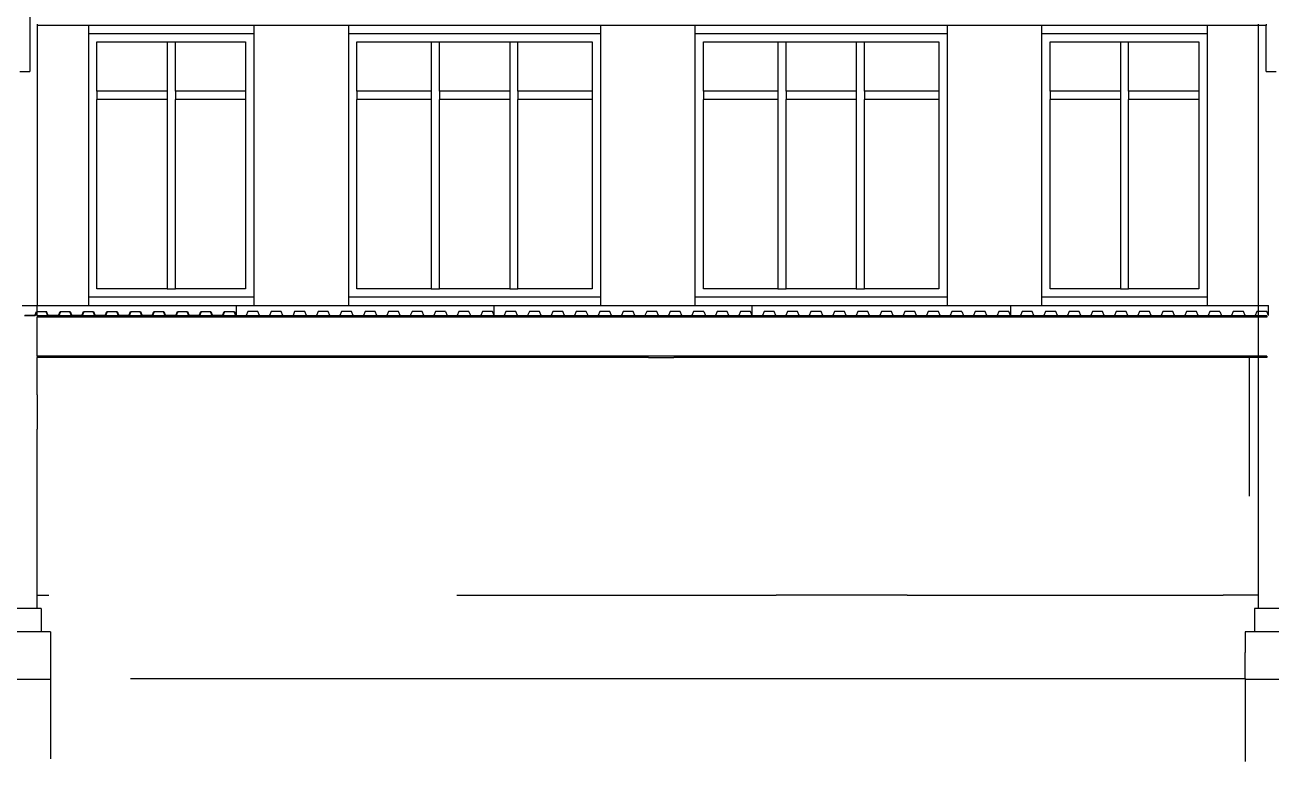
# Model space of a CAD drawing. Extents: x -60 to 60, y -13 to 16.
# Drawn here: x 2.51 to 17.51, y -3.5 to 5.35 of the extents above; entities that cross this region are included whole.
import ezdxf

# ---------------------------------------------------------------- set-up
doc = ezdxf.new("R2010")
doc.units = 0
doc.layers.get('0').update_dxf_attribs({"linetype": 'CONTINUOUS'})

msp = doc.modelspace()

# ---------------------------------------------------------------- linework, layer by layer
for p, q in [((2.566, 5.841), (2.566, 4.789)), ((2.656, 5.357), (2.656, 5.341)), ((3.277, 5.341), (2.656, 5.341)), ((2.656, 5.341), (2.656, 1.971)), ((3.277, 5.245), (3.277, 5.341)), ((5.264, 5.341), (3.277, 5.341)), ((6.406, 5.341), (5.264, 5.341)), ((5.264, 5.341), (5.264, 5.245)), ((6.406, 5.245), (6.406, 5.341)), ((9.435, 5.341), (6.406, 5.341)), ((10.577, 5.341), (9.435, 5.341)), ((9.435, 5.341), (9.435, 5.245)), ((10.577, 5.245), (10.577, 5.341)), ((13.607, 5.341), (10.577, 5.341)), ((14.749, 5.341), (13.607, 5.341)), ((13.607, 5.341), (13.607, 5.245)), ((14.749, 5.245), (14.749, 5.341)), ((16.736, 5.341), (14.749, 5.341)), ((17.356, 5.341), (16.736, 5.341)), ((16.736, 5.341), (16.736, 5.245)), ((17.356, 5.341), (17.356, 5.357)), ((17.356, 1.971), (17.356, 5.341)), ((17.446, 5.341), (17.356, 5.341)), ((17.446, 5.357), (17.446, 5.341)), ((17.446, 4.789), (17.446, 5.341)), ((3.277, 5.245), (5.264, 5.245)), ((3.277, 2.071), (3.277, 5.245)), ((3.376, 4.551), (3.376, 5.145)), ((3.376, 5.145), (4.221, 5.145)), ((4.221, 5.145), (4.32, 5.145)), ((4.221, 5.145), (4.221, 4.551)), ((4.32, 4.551), (4.32, 5.145)), ((4.32, 5.145), (5.164, 5.145)), ((5.164, 5.145), (5.164, 4.551)), ((5.264, 5.245), (5.264, 2.071)), ((6.406, 2.071), (6.406, 5.245)), ((6.406, 5.245), (9.435, 5.245)), ((6.505, 4.551), (6.505, 5.145)), ((6.505, 5.145), (7.399, 5.145)), ((7.399, 5.145), (7.498, 5.145)), ((7.399, 5.145), (7.399, 4.551)), ((7.498, 5.145), (8.343, 5.145)), ((7.498, 4.551), (7.498, 5.145)), ((8.343, 5.145), (8.442, 5.145)), ((8.343, 5.145), (8.343, 4.551)), ((8.442, 4.551), (8.442, 5.145)), ((8.442, 5.145), (9.336, 5.145)), ((9.336, 5.145), (9.336, 4.551)), ((9.435, 5.245), (9.435, 2.071)), ((10.577, 2.071), (10.577, 5.245)), ((10.577, 5.245), (13.607, 5.245)), ((10.677, 4.551), (10.677, 5.145)), ((10.677, 5.145), (11.571, 5.145)), ((11.571, 5.145), (11.67, 5.145)), ((11.571, 5.145), (11.571, 4.551)), ((11.67, 5.145), (12.514, 5.145)), ((11.67, 4.551), (11.67, 5.145)), ((12.514, 5.145), (12.514, 4.551)), ((12.514, 5.145), (12.614, 5.145)), ((12.614, 4.551), (12.614, 5.145)), ((12.614, 5.145), (13.508, 5.145)), ((13.508, 5.145), (13.508, 4.551)), ((13.607, 5.245), (13.607, 2.071)), ((14.749, 5.245), (16.736, 5.245)), ((14.749, 2.071), (14.749, 5.245)), ((14.848, 4.551), (14.848, 5.145)), ((14.848, 5.145), (15.693, 5.145)), ((15.693, 5.145), (15.792, 5.145)), ((15.693, 5.145), (15.693, 4.551)), ((15.792, 4.551), (15.792, 5.145)), ((15.792, 5.145), (16.636, 5.145)), ((16.636, 5.145), (16.636, 4.551)), ((16.736, 5.245), (16.736, 2.071)), ((2.446, 4.789), (2.566, 4.789)), ((17.446, 4.789), (17.566, 4.789)), ((4.221, 4.551), (3.376, 4.551)), ((3.376, 4.551), (3.376, 4.451)), ((4.221, 4.551), (4.221, 4.451)), ((5.164, 4.551), (4.32, 4.551)), ((4.32, 4.551), (4.32, 4.451)), ((5.164, 4.551), (5.164, 4.451)), ((7.399, 4.551), (6.505, 4.551)), ((6.505, 4.551), (6.505, 4.451)), ((7.399, 4.551), (7.399, 4.451)), ((8.343, 4.551), (7.498, 4.551)), ((7.498, 4.551), (7.498, 4.451)), ((8.343, 4.551), (8.343, 4.451)), ((9.336, 4.551), (8.442, 4.551)), ((8.442, 4.551), (8.442, 4.451)), ((9.336, 4.551), (9.336, 4.451)), ((11.571, 4.551), (10.677, 4.551)), ((10.677, 4.551), (10.677, 4.451)), ((11.571, 4.551), (11.571, 4.451)), ((12.514, 4.551), (11.67, 4.551)), ((11.67, 4.551), (11.67, 4.451)), ((12.514, 4.551), (12.514, 4.451)), ((13.508, 4.551), (12.614, 4.551)), ((12.614, 4.551), (12.614, 4.451)), ((13.508, 4.551), (13.508, 4.451)), ((15.693, 4.551), (14.848, 4.551)), ((14.848, 4.551), (14.848, 4.451)), ((15.693, 4.551), (15.693, 4.451)), ((16.636, 4.551), (15.792, 4.551)), ((15.792, 4.551), (15.792, 4.451)), ((16.636, 4.551), (16.636, 4.451)), ((4.221, 4.451), (3.376, 4.451)), ((3.376, 2.171), (3.376, 4.451)), ((4.221, 4.451), (4.221, 2.171)), ((5.164, 4.451), (4.32, 4.451)), ((4.32, 2.171), (4.32, 4.451)), ((5.164, 4.451), (5.164, 2.171)), ((7.399, 4.451), (6.505, 4.451)), ((6.505, 2.171), (6.505, 4.451)), ((7.399, 4.451), (7.399, 2.171)), ((8.343, 4.451), (7.498, 4.451)), ((7.498, 2.171), (7.498, 4.451)), ((8.343, 4.451), (8.343, 2.171)), ((9.336, 4.451), (8.442, 4.451)), ((8.442, 2.171), (8.442, 4.451)), ((9.336, 4.451), (9.336, 2.171)), ((11.571, 4.451), (10.677, 4.451)), ((10.677, 2.171), (10.677, 4.451)), ((11.571, 4.451), (11.571, 2.171)), ((12.514, 4.451), (11.67, 4.451)), ((11.67, 2.171), (11.67, 4.451)), ((12.514, 4.451), (12.514, 2.171)), ((13.508, 4.451), (12.614, 4.451)), ((12.614, 2.171), (12.614, 4.451)), ((13.508, 4.451), (13.508, 2.171)), ((15.693, 4.451), (14.848, 4.451)), ((14.848, 2.171), (14.848, 4.451)), ((15.693, 4.451), (15.693, 2.171)), ((16.636, 4.451), (15.792, 4.451)), ((15.792, 2.171), (15.792, 4.451)), ((16.636, 4.451), (16.636, 2.171)), ((4.221, 2.171), (3.376, 2.171)), ((4.221, 2.171), (4.32, 2.171)), ((5.164, 2.171), (4.32, 2.171)), ((7.399, 2.171), (6.505, 2.171)), ((7.399, 2.171), (7.498, 2.171)), ((8.343, 2.171), (7.498, 2.171)), ((8.343, 2.171), (8.442, 2.171)), ((9.336, 2.171), (8.442, 2.171)), ((11.571, 2.171), (10.677, 2.171)), ((11.571, 2.171), (11.67, 2.171)), ((12.514, 2.171), (11.67, 2.171)), ((12.514, 2.171), (12.614, 2.171)), ((13.508, 2.171), (12.614, 2.171)), ((15.693, 2.171), (14.848, 2.171)), ((15.693, 2.171), (15.792, 2.171)), ((16.636, 2.171), (15.792, 2.171)), ((2.476, 1.971), (2.656, 1.971)), ((2.656, 1.971), (3.277, 1.971)), ((2.656, 1.901), (2.656, 1.971)), ((5.264, 2.071), (3.277, 2.071)), ((3.277, 1.971), (3.277, 2.071)), ((3.277, 1.971), (5.049, 1.971)), ((5.049, 1.971), (5.049, 1.851)), ((5.049, 1.971), (5.264, 1.971)), ((5.049, 1.971), (5.049, 1.851)), ((5.264, 2.071), (5.264, 1.971)), ((5.264, 1.971), (6.406, 1.971)), ((9.435, 2.071), (6.406, 2.071)), ((6.406, 1.971), (6.406, 2.071)), ((6.406, 1.971), (8.156, 1.971)), ((8.156, 1.851), (8.156, 1.971)), ((8.156, 1.971), (9.435, 1.971)), ((9.435, 2.071), (9.435, 1.971)), ((9.435, 1.971), (10.577, 1.971)), ((13.607, 2.071), (10.577, 2.071)), ((10.577, 1.971), (10.577, 2.071)), ((10.577, 1.971), (11.263, 1.971)), ((11.263, 1.851), (11.263, 1.971)), ((11.263, 1.971), (13.607, 1.971)), ((13.607, 2.071), (13.607, 1.971)), ((13.607, 1.971), (14.369, 1.971)), ((14.369, 1.971), (14.369, 1.851)), ((14.369, 1.971), (14.749, 1.971)), ((16.736, 2.071), (14.749, 2.071)), ((14.749, 1.971), (14.749, 2.071)), ((14.749, 1.971), (16.736, 1.971)), ((16.736, 2.071), (16.736, 1.971)), ((16.736, 1.971), (17.356, 1.971)), ((17.356, 1.901), (17.356, 1.971)), ((17.356, 1.971), (17.476, 1.971)), ((17.476, 1.851), (17.476, 1.971)), ((2.633, 1.845), (2.504, 1.845)), ((2.629, 1.851), (2.508, 1.851)), ((2.629, 1.851), (2.649, 1.901)), ((2.653, 1.895), (2.633, 1.845)), ((2.649, 1.901), (2.656, 1.901)), ((2.656, 1.895), (2.653, 1.895)), ((2.656, 1.901), (2.77, 1.901)), ((2.656, 1.895), (2.656, 1.901)), ((2.656, 1.845), (2.656, 1.895)), ((2.766, 1.895), (2.656, 1.895)), ((2.786, 1.845), (2.656, 1.845)), ((2.656, 1.845), (2.656, 1.829)), ((17.356, 1.829), (2.656, 1.829)), ((2.656, 1.361), (2.656, 1.829)), ((2.786, 1.845), (2.766, 1.895)), ((2.79, 1.851), (2.77, 1.901)), ((2.915, 1.845), (2.786, 1.845)), ((2.911, 1.851), (2.79, 1.851)), ((2.911, 1.851), (2.931, 1.901)), ((2.935, 1.895), (2.915, 1.845)), ((3.067, 1.845), (2.915, 1.845)), ((2.931, 1.901), (3.052, 1.901)), ((3.048, 1.895), (2.935, 1.895)), ((3.068, 1.847), (3.048, 1.895)), ((3.052, 1.901), (3.073, 1.851)), ((3.069, 1.845), (3.067, 1.845)), ((3.069, 1.845), (3.068, 1.847)), ((3.197, 1.845), (3.069, 1.845)), ((3.194, 1.851), (3.073, 1.851)), ((3.194, 1.851), (3.214, 1.901)), ((3.218, 1.895), (3.197, 1.845)), ((3.351, 1.845), (3.197, 1.845)), ((3.214, 1.901), (3.335, 1.901)), ((3.331, 1.895), (3.218, 1.895)), ((3.351, 1.845), (3.331, 1.895)), ((3.335, 1.901), (3.355, 1.851)), ((3.48, 1.845), (3.351, 1.845)), ((3.476, 1.851), (3.355, 1.851)), ((3.476, 1.851), (3.496, 1.901)), ((3.5, 1.895), (3.48, 1.845)), ((3.633, 1.845), (3.48, 1.845)), ((3.496, 1.901), (3.617, 1.901)), ((3.613, 1.895), (3.5, 1.895)), ((3.633, 1.845), (3.613, 1.895)), ((3.617, 1.901), (3.637, 1.851)), ((3.762, 1.845), (3.633, 1.845)), ((3.758, 1.851), (3.637, 1.851)), ((3.758, 1.851), (3.779, 1.901)), ((3.782, 1.895), (3.762, 1.845)), ((3.916, 1.845), (3.762, 1.845)), ((3.779, 1.901), (3.9, 1.901)), ((3.896, 1.895), (3.782, 1.895)), ((3.916, 1.845), (3.896, 1.895)), ((3.9, 1.901), (3.92, 1.851)), ((4.045, 1.845), (3.916, 1.845)), ((4.041, 1.851), (3.92, 1.851)), ((4.041, 1.851), (4.061, 1.901)), ((4.065, 1.895), (4.045, 1.845)), ((4.198, 1.845), (4.045, 1.845)), ((4.061, 1.901), (4.182, 1.901)), ((4.178, 1.895), (4.065, 1.895)), ((4.198, 1.845), (4.178, 1.895)), ((4.182, 1.901), (4.202, 1.851)), ((4.327, 1.845), (4.198, 1.845)), ((4.323, 1.851), (4.202, 1.851)), ((4.323, 1.851), (4.343, 1.901)), ((4.342, 1.882), (4.327, 1.845)), ((4.405, 1.845), (4.327, 1.845)), ((4.347, 1.895), (4.342, 1.882)), ((4.343, 1.901), (4.464, 1.901)), ((4.46, 1.895), (4.347, 1.895)), ((4.481, 1.845), (4.405, 1.845)), ((4.481, 1.845), (4.46, 1.895)), ((4.464, 1.901), (4.485, 1.851)), ((4.61, 1.845), (4.481, 1.845)), ((4.606, 1.851), (4.485, 1.851)), ((4.606, 1.851), (4.626, 1.901)), ((4.63, 1.895), (4.61, 1.845)), ((4.763, 1.845), (4.61, 1.845)), ((4.626, 1.901), (4.747, 1.901)), ((4.743, 1.895), (4.63, 1.895)), ((4.763, 1.845), (4.743, 1.895)), ((4.747, 1.901), (4.767, 1.851)), ((4.892, 1.845), (4.763, 1.845)), ((4.888, 1.851), (4.767, 1.851)), ((4.888, 1.851), (4.908, 1.901)), ((4.912, 1.895), (4.892, 1.845)), ((5.045, 1.845), (4.892, 1.845)), ((4.908, 1.901), (5.029, 1.901)), ((5.025, 1.895), (4.912, 1.895)), ((5.045, 1.845), (5.025, 1.895)), ((5.029, 1.901), (5.049, 1.851)), ((5.045, 1.845), (5.045, 1.847)), ((5.049, 1.845), (5.045, 1.845)), ((5.049, 1.851), (5.17, 1.851)), ((5.049, 1.851), (5.049, 1.845)), ((5.257, 1.845), (5.049, 1.845)), ((5.191, 1.901), (5.17, 1.851)), ((5.294, 1.901), (5.191, 1.901)), ((6.717, 1.845), (5.257, 1.845)), ((5.312, 1.901), (5.294, 1.901)), ((5.332, 1.851), (5.312, 1.901)), ((5.332, 1.851), (5.453, 1.851)), ((5.473, 1.901), (5.453, 1.851)), ((5.594, 1.901), (5.473, 1.901)), ((5.614, 1.851), (5.594, 1.901)), ((5.614, 1.851), (5.735, 1.851)), ((5.755, 1.901), (5.735, 1.851)), ((5.876, 1.901), (5.755, 1.901)), ((5.897, 1.851), (5.876, 1.901)), ((5.897, 1.851), (6.018, 1.851)), ((6.038, 1.901), (6.018, 1.851)), ((6.159, 1.901), (6.038, 1.901)), ((6.179, 1.851), (6.159, 1.901)), ((6.179, 1.851), (6.3, 1.851)), ((6.32, 1.901), (6.3, 1.851)), ((6.441, 1.901), (6.32, 1.901)), ((6.461, 1.851), (6.441, 1.901)), ((6.461, 1.851), (6.583, 1.851)), ((6.603, 1.901), (6.583, 1.851)), ((6.626, 1.901), (6.603, 1.901)), ((6.724, 1.901), (6.626, 1.901)), ((7.5, 1.845), (6.717, 1.845)), ((6.744, 1.851), (6.724, 1.901)), ((6.744, 1.851), (6.865, 1.851)), ((6.885, 1.901), (6.865, 1.851)), ((7.006, 1.901), (6.885, 1.901)), ((7.026, 1.851), (7.006, 1.901)), ((7.026, 1.851), (7.147, 1.851)), ((7.168, 1.901), (7.147, 1.851)), ((7.289, 1.901), (7.168, 1.901)), ((7.309, 1.851), (7.289, 1.901)), ((7.309, 1.851), (7.43, 1.851)), ((7.45, 1.901), (7.43, 1.851)), ((7.53, 1.901), (7.45, 1.901)), ((9.132, 1.845), (7.5, 1.845)), ((7.571, 1.901), (7.53, 1.901)), ((7.571, 1.901), (7.591, 1.851)), ((7.591, 1.851), (7.712, 1.851)), ((7.732, 1.901), (7.712, 1.851)), ((7.853, 1.901), (7.732, 1.901)), ((7.874, 1.851), (7.853, 1.901)), ((7.874, 1.851), (7.995, 1.851)), ((8.015, 1.901), (7.995, 1.851)), ((8.136, 1.901), (8.015, 1.901)), ((8.156, 1.851), (8.136, 1.901)), ((8.156, 1.851), (8.277, 1.851)), ((8.297, 1.901), (8.277, 1.851)), ((8.418, 1.901), (8.297, 1.901)), ((8.438, 1.851), (8.418, 1.901)), ((8.438, 1.851), (8.559, 1.851)), ((8.58, 1.901), (8.559, 1.851)), ((8.701, 1.901), (8.58, 1.901)), ((8.721, 1.851), (8.701, 1.901)), ((8.721, 1.851), (8.842, 1.851)), ((8.862, 1.901), (8.842, 1.851)), ((8.983, 1.901), (8.862, 1.901)), ((9.003, 1.851), (8.983, 1.901)), ((9.003, 1.851), (9.121, 1.851)), ((9.121, 1.851), (9.124, 1.851)), ((9.144, 1.901), (9.124, 1.851)), ((10.056, 1.845), (9.132, 1.845)), ((9.265, 1.901), (9.144, 1.901)), ((9.286, 1.851), (9.265, 1.901)), ((9.286, 1.851), (9.407, 1.851)), ((9.427, 1.901), (9.407, 1.851)), ((9.548, 1.901), (9.427, 1.901)), ((9.568, 1.851), (9.548, 1.901)), ((9.568, 1.851), (9.689, 1.851)), ((9.709, 1.901), (9.689, 1.851)), ((9.83, 1.901), (9.709, 1.901)), ((9.85, 1.851), (9.83, 1.901)), ((9.85, 1.851), (9.971, 1.851)), ((9.992, 1.901), (9.971, 1.851)), ((10.085, 1.901), (9.992, 1.901)), ((11.363, 1.845), (10.056, 1.845)), ((10.113, 1.901), (10.085, 1.901)), ((10.133, 1.851), (10.113, 1.901)), ((10.133, 1.851), (10.254, 1.851)), ((10.274, 1.901), (10.254, 1.851)), ((10.395, 1.901), (10.274, 1.901)), ((10.415, 1.851), (10.395, 1.901)), ((10.415, 1.851), (10.536, 1.851)), ((10.556, 1.901), (10.536, 1.851)), ((10.678, 1.901), (10.556, 1.901)), ((10.678, 1.901), (10.698, 1.851)), ((10.698, 1.851), (10.819, 1.851)), ((10.839, 1.901), (10.819, 1.851)), ((10.96, 1.901), (10.839, 1.901)), ((10.98, 1.851), (10.96, 1.901)), ((10.98, 1.851), (11.101, 1.851)), ((11.121, 1.901), (11.101, 1.851)), ((11.242, 1.901), (11.121, 1.901)), ((11.263, 1.851), (11.242, 1.901)), ((11.263, 1.851), (11.355, 1.851)), ((11.355, 1.851), (11.384, 1.851)), ((12.19, 1.845), (11.363, 1.845)), ((11.404, 1.901), (11.384, 1.851)), ((11.525, 1.901), (11.404, 1.901)), ((11.545, 1.851), (11.525, 1.901)), ((11.545, 1.851), (11.666, 1.851)), ((11.686, 1.901), (11.666, 1.851)), ((11.807, 1.901), (11.686, 1.901)), ((11.827, 1.851), (11.807, 1.901)), ((11.827, 1.851), (11.948, 1.851)), ((11.969, 1.901), (11.948, 1.851)), ((12.09, 1.901), (11.969, 1.901)), ((12.11, 1.851), (12.09, 1.901)), ((12.11, 1.851), (12.194, 1.851)), ((13.809, 1.845), (12.19, 1.845)), ((12.194, 1.851), (12.231, 1.851)), ((12.251, 1.901), (12.231, 1.851)), ((12.372, 1.901), (12.251, 1.901)), ((12.392, 1.851), (12.372, 1.901)), ((12.392, 1.851), (12.513, 1.851)), ((12.533, 1.901), (12.513, 1.851)), ((12.654, 1.901), (12.533, 1.901)), ((12.675, 1.851), (12.654, 1.901)), ((12.675, 1.851), (12.796, 1.851)), ((12.816, 1.901), (12.796, 1.851)), ((12.937, 1.901), (12.816, 1.901)), ((12.957, 1.851), (12.937, 1.901)), ((12.957, 1.851), (13.078, 1.851)), ((13.098, 1.901), (13.078, 1.851)), ((13.219, 1.901), (13.098, 1.901)), ((13.239, 1.851), (13.219, 1.901)), ((13.239, 1.851), (13.36, 1.851)), ((13.381, 1.901), (13.36, 1.851)), ((13.502, 1.901), (13.381, 1.901)), ((13.522, 1.851), (13.502, 1.901)), ((13.522, 1.851), (13.643, 1.851)), ((13.663, 1.901), (13.643, 1.851)), ((13.709, 1.901), (13.663, 1.901)), ((13.784, 1.901), (13.709, 1.901)), ((13.784, 1.901), (13.804, 1.851)), ((13.804, 1.851), (13.925, 1.851)), ((14.654, 1.845), (13.809, 1.845)), ((13.945, 1.901), (13.925, 1.851)), ((14.066, 1.901), (13.945, 1.901)), ((13.946, 1.851), (13.946, 1.845)), ((14.087, 1.851), (14.066, 1.901)), ((14.087, 1.851), (14.208, 1.851)), ((14.228, 1.901), (14.208, 1.851)), ((14.349, 1.901), (14.228, 1.901)), ((14.369, 1.851), (14.349, 1.901)), ((14.369, 1.851), (14.49, 1.851)), ((14.51, 1.901), (14.49, 1.851)), ((14.631, 1.901), (14.51, 1.901)), ((14.651, 1.851), (14.631, 1.901)), ((14.651, 1.851), (14.657, 1.851)), ((16.477, 1.845), (14.654, 1.845)), ((14.657, 1.851), (14.773, 1.851)), ((14.793, 1.901), (14.773, 1.851)), ((14.914, 1.901), (14.793, 1.901)), ((14.934, 1.851), (14.914, 1.901)), ((14.934, 1.851), (15.055, 1.851)), ((15.075, 1.901), (15.055, 1.851)), ((15.196, 1.901), (15.075, 1.901)), ((15.216, 1.851), (15.196, 1.901)), ((15.216, 1.851), (15.337, 1.851)), ((15.358, 1.901), (15.337, 1.851)), ((15.479, 1.901), (15.358, 1.901)), ((15.499, 1.851), (15.479, 1.901)), ((15.499, 1.851), (15.62, 1.851)), ((15.64, 1.901), (15.62, 1.851)), ((15.761, 1.901), (15.64, 1.901)), ((15.781, 1.851), (15.761, 1.901)), ((15.781, 1.851), (15.902, 1.851)), ((15.922, 1.901), (15.902, 1.851)), ((16.043, 1.901), (15.922, 1.901)), ((16.064, 1.851), (16.043, 1.901)), ((16.064, 1.851), (16.185, 1.851)), ((16.205, 1.901), (16.185, 1.851)), ((16.326, 1.901), (16.205, 1.901)), ((16.346, 1.851), (16.326, 1.901)), ((16.346, 1.851), (16.464, 1.851)), ((16.464, 1.851), (16.467, 1.851)), ((16.487, 1.901), (16.467, 1.851)), ((17.246, 1.845), (16.477, 1.845)), ((16.608, 1.901), (16.487, 1.901)), ((16.628, 1.851), (16.608, 1.901)), ((16.628, 1.851), (16.749, 1.851)), ((16.77, 1.901), (16.749, 1.851)), ((16.891, 1.901), (16.77, 1.901)), ((16.891, 1.901), (16.911, 1.851)), ((16.911, 1.851), (17.032, 1.851)), ((17.052, 1.901), (17.032, 1.851)), ((17.173, 1.901), (17.052, 1.901)), ((17.193, 1.851), (17.173, 1.901)), ((17.193, 1.851), (17.246, 1.851)), ((17.246, 1.845), (17.246, 1.851)), ((17.246, 1.851), (17.314, 1.851)), ((17.356, 1.845), (17.246, 1.845)), ((17.334, 1.901), (17.314, 1.851)), ((17.356, 1.901), (17.334, 1.901)), ((17.455, 1.901), (17.356, 1.901)), ((17.356, 1.845), (17.356, 1.901)), ((17.356, 1.829), (17.356, 1.845)), ((17.456, 1.845), (17.356, 1.845)), ((17.456, 1.829), (17.356, 1.829)), ((17.356, 1.361), (17.356, 1.829)), ((17.476, 1.851), (17.455, 1.901)), ((17.456, 1.845), (17.456, 1.829)), ((2.656, 1.361), (2.656, 1.345)), ((17.356, 1.361), (2.656, 1.361)), ((17.456, 1.361), (17.356, 1.361)), ((17.356, 1.345), (17.356, 1.361)), ((17.456, 1.361), (17.456, 1.345)), ((2.656, 0.895), (2.656, 1.345)), ((3.027, 1.345), (2.656, 1.345)), ((3.377, 1.345), (3.027, 1.345)), ((3.668, 1.345), (3.377, 1.345)), ((5.479, 1.345), (3.668, 1.345)), ((7.454, 1.345), (5.479, 1.345)), ((7.804, 1.345), (7.454, 1.345)), ((10.012, 1.345), (7.804, 1.345)), ((10.012, 1.345), (10.319, 1.345)), ((12.087, 1.345), (10.319, 1.345)), ((14.278, 1.345), (12.087, 1.345)), ((14.634, 1.345), (14.278, 1.345)), ((17.101, 1.345), (14.634, 1.345)), ((17.246, 1.345), (17.101, 1.345)), ((17.246, 0.483), (17.246, 1.345)), ((17.356, 1.345), (17.246, 1.345)), ((17.356, -0.517), (17.356, 1.345)), ((17.456, 1.345), (17.356, 1.345)), ((2.656, 0.895), (2.656, 0.483)), ((2.656, -0.159), (2.656, 0.483)), ((17.246, -0.045), (17.246, 0.483)), ((17.246, -0.325), (17.246, -0.045)), ((2.656, -0.517), (2.656, -0.159)), ((2.656, -1.324), (2.656, -0.517)), ((17.356, -1.195), (17.356, -0.517)), ((17.356, -1.517), (17.356, -1.195)), ((2.656, -1.467), (2.656, -1.324)), ((2.656, -1.517), (2.656, -1.467)), ((2.656, -1.517), (2.798, -1.517)), ((2.656, -1.674), (2.656, -1.517)), ((7.708, -1.517), (9.028, -1.517)), ((9.028, -1.517), (11.548, -1.517)), ((13.128, -1.517), (11.548, -1.517)), ((13.128, -1.517), (13.358, -1.517)), ((13.358, -1.517), (16.868, -1.517)), ((16.868, -1.517), (16.928, -1.517)), ((17.356, -1.517), (16.928, -1.517)), ((17.356, -1.674), (17.356, -1.517)), ((2.656, -1.674), (2.356, -1.674)), ((2.706, -1.674), (2.656, -1.674)), ((2.706, -1.674), (2.706, -1.955)), ((17.306, -1.674), (17.306, -1.955)), ((17.356, -1.674), (17.306, -1.674)), ((17.656, -1.674), (17.356, -1.674)), ((2.706, -1.955), (2.306, -1.955)), ((2.816, -1.955), (2.706, -1.955)), ((2.816, -1.955), (2.816, -2.233)), ((17.306, -1.955), (17.196, -1.955)), ((17.196, -1.955), (17.196, -2.205)), ((17.706, -1.955), (17.306, -1.955)), ((2.816, -2.233), (2.816, -2.343)), ((17.196, -2.517), (17.196, -2.205)), ((2.816, -2.343), (2.816, -2.517)), ((2.196, -2.525), (2.816, -2.525)), ((2.816, -2.517), (2.816, -2.525)), ((2.816, -2.525), (2.816, -2.799)), ((3.778, -2.517), (8.168, -2.517)), ((8.168, -2.517), (11.318, -2.517)), ((11.318, -2.517), (13.208, -2.517)), ((13.208, -2.517), (15.388, -2.517)), ((15.388, -2.517), (17.196, -2.517)), ((17.196, -2.517), (17.196, -2.525)), ((17.196, -2.525), (17.816, -2.525)), ((17.196, -2.525), (17.196, -3.363)), ((2.816, -2.799), (2.816, -2.988)), ((2.816, -2.988), (2.816, -3.337)), ((2.816, -3.337), (2.816, -3.405)), ((2.816, -3.405), (2.816, -3.484)), ((17.196, -3.363), (17.196, -3.517))]:
    msp.add_line(p, q)

doc.saveas('drawing.dxf')
